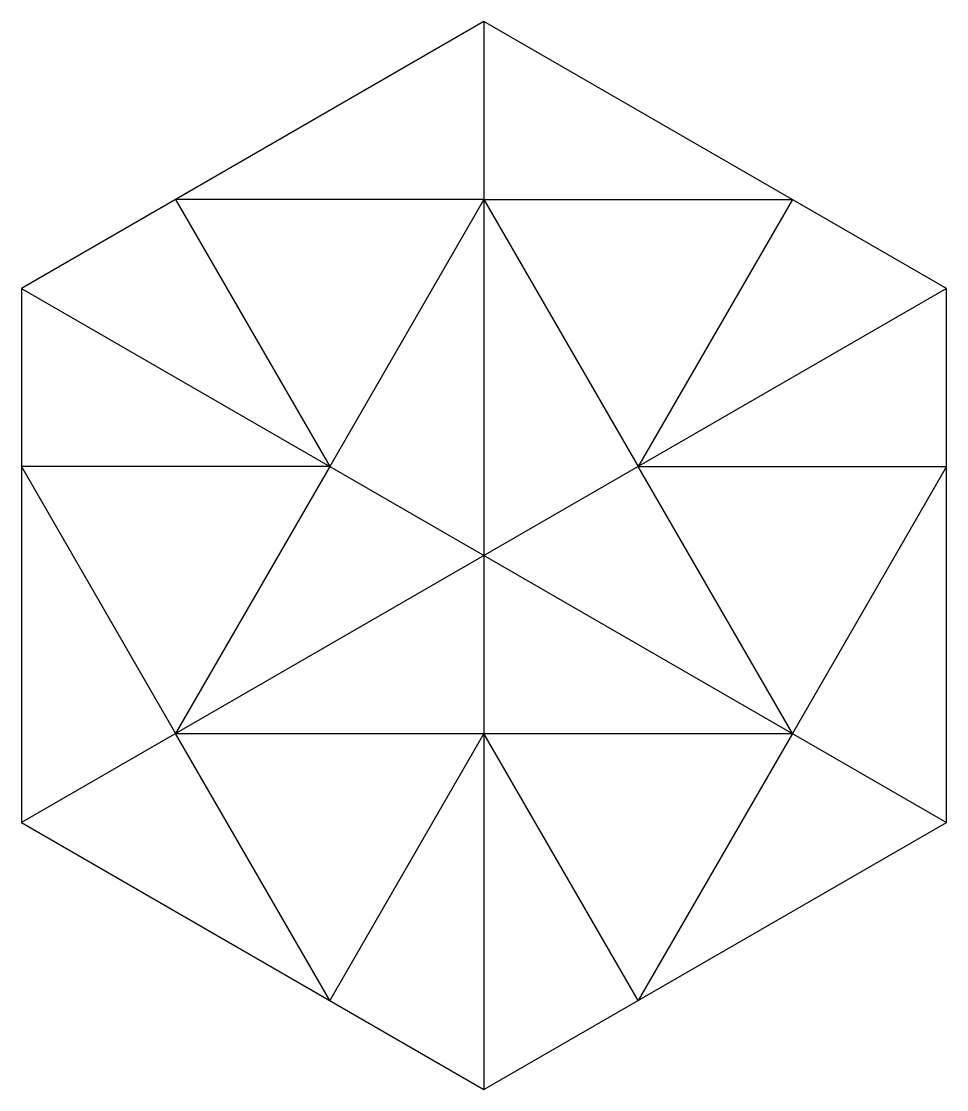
# Model space of a CAD drawing. Header units: millimetres. Extents: x -0.87 to 0.87, y -1 to 1.
import ezdxf

# ---------------------------------------------------------------- set-up
doc = ezdxf.new("R2010")
doc.units = ezdxf.units.MM

msp = doc.modelspace()

# ---------------------------------------------------------------- linework, layer by layer
for p, q in [((0, 1), (0, -1)), ((0, 0.6667), (-0.5774, 0.6667)), ((-0.5774, 0.6667), (-0.2887, 0.1667)), ((0, 0.6667), (-0.2887, 0.1667)), ((0, 0.6667), (0.2887, 0.1667)), ((0, 0.6667), (0.5774, 0.6667)), ((0.5774, 0.6667), (0.2887, 0.1667)), ((-0.866, 0.5), (0.866, -0.5)), ((0.866, 0.5), (-0.866, -0.5)), ((-0.2887, 0.1667), (-0.866, 0.1667)), ((-0.866, 0.1667), (-0.5773, -0.3333)), ((-0.2887, 0.1667), (-0.5773, -0.3333)), ((0.5773, -0.3333), (0.2887, 0.1667)), ((0.2887, 0.1667), (0.866, 0.1667)), ((0.866, 0.1667), (0.5773, -0.3333)), ((-0.5773, -0.3333), (0.5773, -0.3333)), ((-0.2887, -0.8333), (-0.5773, -0.3333)), ((0, -0.3333), (-0.2887, -0.8333)), ((0.2887, -0.8333), (0, -0.3333)), ((0.5773, -0.3333), (0.2887, -0.8333))]:
    msp.add_line(p, q)
msp.add_lwpolyline([(0, 1), (-0.866, 0.5), (-0.866, -0.5), (0, -1), (0.866, -0.5), (0.866, 0.5)], close=True)

doc.saveas('drawing.dxf')
